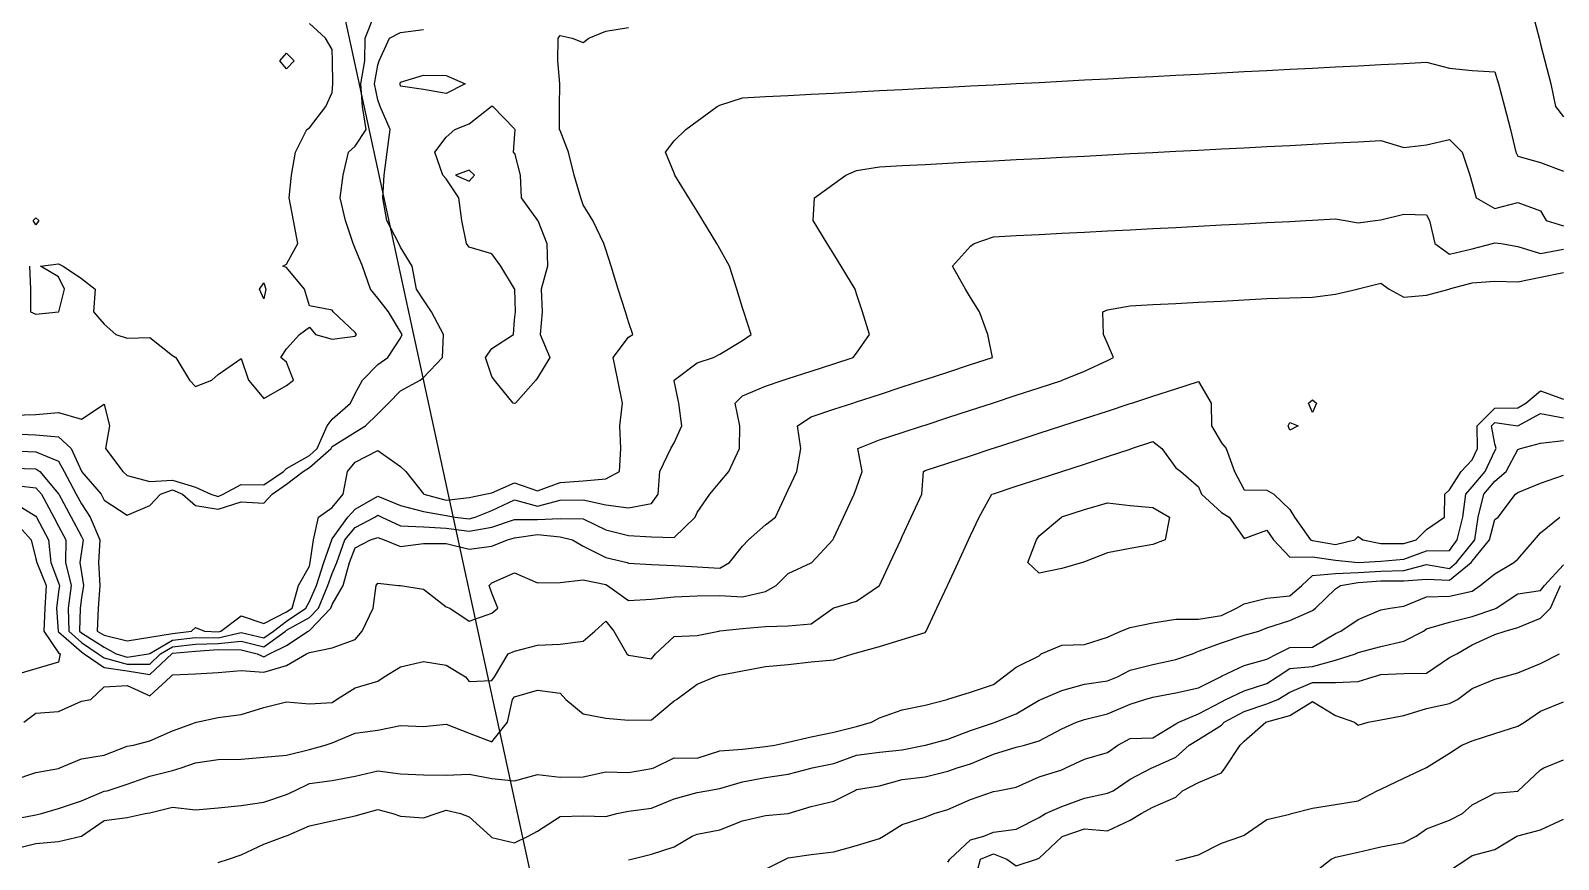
# Model space of a CAD drawing. Header units: metres. Extents: x 2681030 to 2681330, y 1246000 to 1246290.
# Drawn here: x 2681193.63 to 2681227.14, y 1246127.74 to 1246145.92 of the extents above; entities that cross this region are included whole.
import ezdxf

# ---------------------------------------------------------------- set-up
doc = ezdxf.new("R2010")
doc.units = ezdxf.units.M
doc.layers.add('BASIS_HOEHENLINIEN', color=8, linetype='Continuous')
doc.layers.add('BASIS_PARZELLE', color=7, linetype='Continuous')

msp = doc.modelspace()

# ---------------------------------------------------------------- linework, layer by layer
at = {"layer": 'BASIS_HOEHENLINIEN'}
for points, elevation in [([(2681193.25, 1246137.484), (2681193.75, 1246137.502), (2681194.25, 1246137.542), (2681194.75, 1246137.395), (2681195.25, 1246137.728), (2681195.366, 1246137.25), (2681195.274, 1246136.75), (2681195.654, 1246136.25), (2681195.75, 1246136.16), (2681196.25, 1246136.03), (2681196.75, 1246136.058), (2681197.25, 1246135.903), (2681197.587, 1246135.75), (2681197.75, 1246135.699), (2681197.856, 1246135.75), (2681198.25, 1246135.967), (2681198.75, 1246135.953), (2681199.184, 1246136.25), (2681199.25, 1246136.313), (2681199.75, 1246136.603), (2681199.918, 1246136.75), (2681200.142, 1246137.25), (2681200.25, 1246137.396), (2681200.651, 1246137.75), (2681200.75, 1246137.956), (2681200.912, 1246138.25), (2681201.25, 1246138.594), (2681201.472, 1246138.75), (2681201.75, 1246139.172), (2681201.784, 1246139.25), (2681201.75, 1246139.31), (2681201.483, 1246139.75), (2681201.25, 1246140.053), (2681201.092, 1246140.25), (2681200.912, 1246140.75), (2681200.75, 1246141.141), (2681200.711, 1246141.25), (2681200.542, 1246141.75), (2681200.423, 1246142.25), (2681200.492, 1246142.75), (2681200.606, 1246143.25), (2681200.75, 1246143.382), (2681200.993, 1246143.75), (2681200.91, 1246144.25), (2681200.878, 1246144.75), (2681200.962, 1246145.25), (2681200.969, 1246145.75), (2681201.17, 1246146.25)], 430), ([(2681226.586, 1246146.25), (2681226.716, 1246145.75), (2681226.75, 1246145.62), (2681226.846, 1246145.25), (2681226.977, 1246144.75), (2681227.074, 1246144.25), (2681227.25, 1246144.026)], 431), ([(2681193.25, 1246136.7), (2681193.75, 1246136.681), (2681194.25, 1246136.474), (2681194.37, 1246136.25), (2681194.637, 1246135.75), (2681194.75, 1246135.539), (2681194.938, 1246135.25), (2681195.15, 1246134.75), (2681195.126, 1246134.25), (2681195.154, 1246133.75), (2681195.118, 1246133.25), (2681195.095, 1246132.75), (2681195.25, 1246132.657), (2681195.75, 1246132.534), (2681196.25, 1246132.619), (2681196.75, 1246132.696), (2681197.167, 1246132.75), (2681197.25, 1246132.831), (2681197.45, 1246132.75), (2681197.75, 1246132.735), (2681197.81, 1246132.75), (2681198.25, 1246133.086), (2681198.75, 1246132.918), (2681199.25, 1246133.171), (2681199.368, 1246133.25), (2681199.507, 1246133.75), (2681199.75, 1246134.173), (2681199.769, 1246134.25), (2681199.84, 1246134.75), (2681199.948, 1246135.25), (2681200.25, 1246135.458), (2681200.49, 1246135.75), (2681200.585, 1246136.25), (2681200.75, 1246136.456), (2681201.25, 1246136.712), (2681201.75, 1246136.362), (2681201.861, 1246136.25), (2681202.25, 1246135.76), (2681202.257, 1246135.75), (2681202.75, 1246135.619), (2681203.25, 1246135.677), (2681203.601, 1246135.75), (2681203.75, 1246135.782), (2681204.25, 1246136), (2681204.75, 1246135.824), (2681205.25, 1246136.008), (2681205.75, 1246136.042), (2681206.25, 1246136.09), (2681206.549, 1246136.25), (2681206.576, 1246136.75), (2681206.557, 1246137.25), (2681206.615, 1246137.75), (2681206.513, 1246138.25), (2681206.408, 1246138.75), (2681206.75, 1246139.195), (2681206.839, 1246139.25), (2681206.75, 1246139.532), (2681206.681, 1246139.75), (2681206.524, 1246140.25), (2681206.366, 1246140.75), (2681206.25, 1246141.118), (2681206.208, 1246141.25), (2681205.965, 1246141.75), (2681205.75, 1246142.098), (2681205.701, 1246142.25), (2681205.557, 1246142.75), (2681205.434, 1246143.25), (2681205.25, 1246143.727), (2681205.235, 1246143.75), (2681205.234, 1246144.25), (2681205.244, 1246144.75), (2681205.199, 1246145.25), (2681205.202, 1246145.75), (2681205.25, 1246145.808), (2681205.515, 1246145.75), (2681205.75, 1246145.659), (2681205.875, 1246145.75), (2681206.25, 1246145.902), (2681206.75, 1246145.982)], 431), ([(2681193.25, 1246137.075), (2681193.75, 1246137.056), (2681194.25, 1246137.01), (2681194.523, 1246136.75), (2681194.75, 1246136.253), (2681194.753, 1246136.25), (2681195.182, 1246135.75), (2681195.25, 1246135.623), (2681195.75, 1246135.293), (2681196.25, 1246135.506), (2681196.484, 1246135.75), (2681196.75, 1246135.847), (2681196.963, 1246135.75), (2681197.25, 1246135.505), (2681197.75, 1246135.424), (2681198.25, 1246135.587), (2681198.75, 1246135.558), (2681198.935, 1246135.75), (2681199.25, 1246135.973), (2681199.615, 1246136.25), (2681199.75, 1246136.336), (2681200.224, 1246136.75), (2681200.25, 1246136.798), (2681200.75, 1246137.109), (2681200.977, 1246137.25), (2681201.25, 1246137.514), (2681201.483, 1246137.75), (2681201.75, 1246138.019), (2681202.176, 1246138.25), (2681202.25, 1246138.309), (2681202.67, 1246138.75), (2681202.689, 1246139.25), (2681202.427, 1246139.75), (2681202.25, 1246140.014), (2681202.096, 1246140.25), (2681202.002, 1246140.75), (2681201.75, 1246141.171), (2681201.707, 1246141.25), (2681201.445, 1246141.75), (2681201.358, 1246142.25), (2681201.386, 1246142.75), (2681201.457, 1246143.25), (2681201.522, 1246143.75), (2681201.301, 1246144.25), (2681201.25, 1246144.396), (2681201.178, 1246144.75), (2681201.25, 1246145.159), (2681201.281, 1246145.25), (2681201.505, 1246145.75), (2681201.75, 1246145.872), (2681202.25, 1246145.937)], 430.5), ([(2681199.25, 1246138.133), (2681199.399, 1246138.25), (2681199.25, 1246138.643), (2681199.125, 1246138.75), (2681199.25, 1246138.941), (2681199.531, 1246139.25), (2681199.75, 1246139.416), (2681199.88, 1246139.25), (2681200.25, 1246139.154), (2681200.75, 1246139.213), (2681200.783, 1246139.25), (2681200.75, 1246139.3), (2681200.271, 1246139.75), (2681200.25, 1246139.783), (2681199.75, 1246139.885), (2681199.638, 1246140.25), (2681199.25, 1246140.724), (2681199.164, 1246140.75), (2681199.25, 1246140.793), (2681199.492, 1246141.25), (2681199.399, 1246141.75), (2681199.306, 1246142.25), (2681199.356, 1246142.75), (2681199.445, 1246143.25), (2681199.692, 1246143.75), (2681199.75, 1246143.788), (2681200.106, 1246144.25), (2681200.25, 1246144.561), (2681200.26, 1246144.75), (2681200.257, 1246145.25), (2681200.25, 1246145.502), (2681200.103, 1246145.75), (2681199.75, 1246146.073)], 429.5), ([(2681193.25, 1246136.324), (2681193.75, 1246136.305), (2681193.838, 1246136.25), (2681194.25, 1246135.761), (2681194.256, 1246135.75), (2681194.523, 1246135.25), (2681194.75, 1246134.826), (2681194.789, 1246134.75), (2681194.75, 1246134.495), (2681194.717, 1246134.25), (2681194.75, 1246134.028), (2681194.796, 1246133.75), (2681194.75, 1246133.477), (2681194.722, 1246133.25), (2681194.704, 1246132.75), (2681194.75, 1246132.709), (2681195.25, 1246132.398), (2681195.514, 1246132.25), (2681195.75, 1246132.175), (2681196.222, 1246132.25), (2681196.25, 1246132.261), (2681196.75, 1246132.551), (2681197.25, 1246132.612), (2681197.75, 1246132.605), (2681198.25, 1246132.716), (2681198.75, 1246132.599), (2681198.961, 1246132.75), (2681199.25, 1246132.969), (2681199.67, 1246133.25), (2681199.75, 1246133.396), (2681199.907, 1246133.75), (2681200.062, 1246134.25), (2681200.238, 1246134.75), (2681200.25, 1246134.769), (2681200.594, 1246135.25), (2681200.75, 1246135.422), (2681201.25, 1246135.71), (2681201.75, 1246135.504), (2681202.25, 1246135.374), (2681202.75, 1246135.282), (2681202.948, 1246135.25), (2681203.25, 1246135.211), (2681203.388, 1246135.25), (2681203.75, 1246135.394), (2681204.25, 1246135.626), (2681204.75, 1246135.491), (2681205.25, 1246135.617), (2681205.75, 1246135.63), (2681206.25, 1246135.521), (2681206.75, 1246135.451), (2681207.25, 1246135.55), (2681207.401, 1246135.75), (2681207.434, 1246136.25), (2681207.679, 1246136.75), (2681207.75, 1246136.879), (2681207.914, 1246137.25), (2681207.852, 1246137.75), (2681207.75, 1246138.235), (2681207.747, 1246138.25), (2681207.75, 1246138.255), (2681208.25, 1246138.631), (2681208.615, 1246138.75), (2681208.75, 1246138.821), (2681209.25, 1246139.122), (2681209.436, 1246139.25), (2681209.279, 1246139.75), (2681209.25, 1246139.841), (2681209.121, 1246140.25), (2681208.963, 1246140.75), (2681208.75, 1246141.131), (2681208.688, 1246141.25), (2681208.379, 1246141.75), (2681208.25, 1246141.959), (2681208.07, 1246142.25), (2681207.762, 1246142.75), (2681207.75, 1246142.792), (2681207.556, 1246143.25), (2681207.75, 1246143.501), (2681208.007, 1246143.75), (2681208.25, 1246143.927), (2681208.693, 1246144.25), (2681208.75, 1246144.278), (2681209.25, 1246144.442), (2681209.75, 1246144.47), (2681210.25, 1246144.496), (2681210.75, 1246144.522), (2681211.25, 1246144.548), (2681211.75, 1246144.574), (2681212.25, 1246144.6), (2681212.75, 1246144.626), (2681213.25, 1246144.652), (2681213.75, 1246144.678), (2681214.25, 1246144.704), (2681214.75, 1246144.73), (2681215.132, 1246144.75), (2681215.25, 1246144.756), (2681215.75, 1246144.782), (2681216.25, 1246144.808), (2681216.75, 1246144.834), (2681217.25, 1246144.86), (2681217.75, 1246144.886), (2681218.25, 1246144.912), (2681218.75, 1246144.938), (2681219.25, 1246144.964), (2681219.75, 1246144.99), (2681220.25, 1246145.016), (2681220.75, 1246145.042), (2681221.25, 1246145.068), (2681221.75, 1246145.094), (2681222.25, 1246145.12), (2681222.75, 1246145.146), (2681223.25, 1246145.172), (2681223.75, 1246145.198), (2681224.25, 1246145.224), (2681224.75, 1246145.096), (2681225.25, 1246145.041), (2681225.75, 1246145.013), (2681225.828, 1246144.75), (2681225.959, 1246144.25), (2681226.089, 1246143.75), (2681226.204, 1246143.25), (2681226.25, 1246143.16), (2681226.75, 1246143.026), (2681227.25, 1246142.836)], 431.5), ([(2681199.412, 1246145.25), (2681199.25, 1246145.075), (2681199.101, 1246145.25), (2681199.25, 1246145.425), (2681199.412, 1246145.25)], 429.5), ([(2681203.162, 1246144.75), (2681202.75, 1246144.539), (2681202.25, 1246144.625), (2681201.75, 1246144.701), (2681201.742, 1246144.75), (2681201.75, 1246144.784), (2681202.25, 1246144.939), (2681202.75, 1246144.929), (2681203.162, 1246144.75)], 431), ([(2681204.266, 1246137.75), (2681204.25, 1246137.739), (2681204.218, 1246137.75), (2681203.805, 1246138.25), (2681203.75, 1246138.33), (2681203.611, 1246138.75), (2681203.75, 1246138.948), (2681204.226, 1246139.25), (2681204.25, 1246139.571), (2681204.272, 1246139.75), (2681204.255, 1246140.25), (2681204.25, 1246140.254), (2681203.948, 1246140.75), (2681203.75, 1246141.024), (2681203.25, 1246141.168), (2681203.192, 1246141.25), (2681203.09, 1246141.75), (2681203.025, 1246142.25), (2681202.75, 1246142.665), (2681202.672, 1246142.75), (2681202.503, 1246143.25), (2681202.75, 1246143.578), (2681202.939, 1246143.75), (2681203.25, 1246143.87), (2681203.739, 1246144.25), (2681203.75, 1246144.269), (2681203.773, 1246144.25), (2681204.25, 1246143.761), (2681204.255, 1246143.75), (2681204.25, 1246143.648), (2681204.215, 1246143.25), (2681204.25, 1246143.226), (2681204.373, 1246142.75), (2681204.397, 1246142.25), (2681204.75, 1246141.754), (2681204.756, 1246141.75), (2681204.953, 1246141.25), (2681204.969, 1246140.75), (2681204.833, 1246140.25), (2681204.856, 1246139.75), (2681204.813, 1246139.25), (2681205.025, 1246138.75), (2681204.75, 1246138.304), (2681204.716, 1246138.25), (2681204.266, 1246137.75)], 431), ([(2681193.25, 1246135.949), (2681193.75, 1246135.889), (2681193.875, 1246135.75), (2681194.142, 1246135.25), (2681194.25, 1246135.048), (2681194.41, 1246134.75), (2681194.399, 1246134.25), (2681194.526, 1246133.75), (2681194.461, 1246133.25), (2681194.474, 1246132.75), (2681194.75, 1246132.501), (2681195.119, 1246132.25), (2681195.25, 1246132.16), (2681195.75, 1246132.027), (2681196.25, 1246132.026), (2681196.486, 1246132.25), (2681196.75, 1246132.407), (2681197.25, 1246132.463), (2681197.75, 1246132.474), (2681198.25, 1246132.526), (2681198.75, 1246132.407), (2681199.228, 1246132.75), (2681199.25, 1246132.767), (2681199.75, 1246133.045), (2681199.949, 1246133.25), (2681200.154, 1246133.75), (2681200.25, 1246134.01), (2681200.35, 1246134.25), (2681200.529, 1246134.75), (2681200.75, 1246135.022), (2681201.186, 1246135.25), (2681201.25, 1246135.289), (2681201.337, 1246135.25), (2681201.75, 1246135.058), (2681202.25, 1246135.036), (2681202.75, 1246135.005), (2681203.25, 1246134.943), (2681203.75, 1246135.028), (2681204.25, 1246135.199), (2681204.75, 1246135.194), (2681205.25, 1246135.217), (2681205.75, 1246135.208), (2681206.25, 1246134.967), (2681206.75, 1246134.847), (2681207.25, 1246134.819), (2681207.75, 1246134.804), (2681208.211, 1246135.25), (2681208.25, 1246135.348), (2681208.534, 1246135.75), (2681208.75, 1246136.017), (2681208.947, 1246136.25), (2681209.179, 1246136.75), (2681209.191, 1246137.25), (2681209.086, 1246137.75), (2681209.25, 1246137.907), (2681209.75, 1246138.122), (2681210.142, 1246138.25), (2681210.25, 1246138.285), (2681210.75, 1246138.449), (2681211.25, 1246138.612), (2681211.673, 1246138.75), (2681211.75, 1246138.843), (2681212.034, 1246139.25), (2681211.876, 1246139.75), (2681211.75, 1246140.148), (2681211.718, 1246140.25), (2681211.411, 1246140.75), (2681211.25, 1246141.011), (2681211.102, 1246141.25), (2681210.795, 1246141.75), (2681210.825, 1246142.25), (2681211.25, 1246142.56), (2681211.511, 1246142.75), (2681211.75, 1246142.846), (2681212.25, 1246142.932), (2681212.75, 1246142.958), (2681213.25, 1246142.984), (2681213.75, 1246143.01), (2681214.25, 1246143.036), (2681214.75, 1246143.062), (2681215.25, 1246143.088), (2681215.75, 1246143.114), (2681216.25, 1246143.14), (2681216.75, 1246143.166), (2681217.25, 1246143.192), (2681217.75, 1246143.218), (2681218.25, 1246143.244), (2681218.367, 1246143.25), (2681218.75, 1246143.27), (2681219.25, 1246143.296), (2681219.75, 1246143.322), (2681220.25, 1246143.348), (2681220.75, 1246143.374), (2681221.25, 1246143.4), (2681221.75, 1246143.426), (2681222.25, 1246143.452), (2681222.75, 1246143.478), (2681223.25, 1246143.506), (2681223.75, 1246143.356), (2681224.25, 1246143.409), (2681224.75, 1246143.529), (2681225.032, 1246143.25), (2681225.201, 1246142.75), (2681225.25, 1246142.562), (2681225.341, 1246142.25), (2681225.75, 1246142.012), (2681226.25, 1246142.145), (2681226.75, 1246141.963), (2681226.876, 1246141.75), (2681227.25, 1246141.639)], 432), ([(2681203.25, 1246142.618), (2681203.369, 1246142.75), (2681203.25, 1246142.856), (2681202.955, 1246142.75), (2681203.25, 1246142.618)], 431), ([(2681193.25, 1246135.573), (2681193.75, 1246135.271), (2681193.761, 1246135.25), (2681194.028, 1246134.75), (2681194.082, 1246134.25), (2681194.25, 1246133.811), (2681194.269, 1246133.75), (2681194.25, 1246133.609), (2681194.201, 1246133.25), (2681194.24, 1246132.75), (2681194.25, 1246132.736), (2681194.75, 1246132.293), (2681194.813, 1246132.25), (2681195.25, 1246131.951), (2681195.75, 1246131.879), (2681196.25, 1246131.796), (2681196.73, 1246132.25), (2681196.75, 1246132.262), (2681197.25, 1246132.313), (2681197.75, 1246132.343), (2681198.25, 1246132.336), (2681198.605, 1246132.25), (2681198.75, 1246132.187), (2681198.877, 1246132.25), (2681199.25, 1246132.435), (2681199.721, 1246132.75), (2681199.75, 1246132.766), (2681200.218, 1246133.25), (2681200.25, 1246133.332), (2681200.489, 1246133.75), (2681200.629, 1246134.25), (2681200.75, 1246134.574), (2681201.089, 1246134.75), (2681201.25, 1246134.805), (2681201.39, 1246134.75), (2681201.75, 1246134.605), (2681202.25, 1246134.67), (2681202.75, 1246134.669), (2681203.25, 1246134.543), (2681203.75, 1246134.614), (2681204.091, 1246134.75), (2681204.25, 1246134.792), (2681204.75, 1246134.869), (2681205.25, 1246134.814), (2681205.521, 1246134.75), (2681205.75, 1246134.61), (2681206.25, 1246134.36), (2681206.719, 1246134.25), (2681206.75, 1246134.24), (2681207.25, 1246134.212), (2681207.75, 1246134.188), (2681208.25, 1246134.16), (2681208.75, 1246134.132), (2681208.965, 1246134.25), (2681209.25, 1246134.611), (2681209.377, 1246134.75), (2681209.75, 1246135.083), (2681209.97, 1246135.25), (2681210.204, 1246135.75), (2681210.25, 1246135.849), (2681210.436, 1246136.25), (2681210.53, 1246136.75), (2681210.457, 1246137.25), (2681210.75, 1246137.45), (2681211.25, 1246137.613), (2681211.669, 1246137.75), (2681211.75, 1246137.777), (2681212.25, 1246137.94), (2681212.75, 1246138.103), (2681213.2, 1246138.25), (2681213.25, 1246138.266), (2681213.75, 1246138.43), (2681214.25, 1246138.593), (2681214.731, 1246138.75), (2681214.631, 1246139.25), (2681214.443, 1246139.75), (2681214.25, 1246140.063), (2681214.135, 1246140.25), (2681213.854, 1246140.75), (2681214.25, 1246141.19), (2681214.329, 1246141.25), (2681214.75, 1246141.394), (2681215.25, 1246141.42), (2681215.75, 1246141.446), (2681216.25, 1246141.472), (2681216.75, 1246141.498), (2681217.25, 1246141.524), (2681217.75, 1246141.55), (2681218.25, 1246141.576), (2681218.75, 1246141.602), (2681219.25, 1246141.628), (2681219.75, 1246141.654), (2681220.25, 1246141.68), (2681220.75, 1246141.706), (2681221.25, 1246141.732), (2681221.601, 1246141.75), (2681221.75, 1246141.758), (2681222.25, 1246141.789), (2681222.468, 1246141.75), (2681222.75, 1246141.703), (2681223.12, 1246141.75), (2681223.25, 1246141.766), (2681223.75, 1246141.892), (2681224.25, 1246141.874), (2681224.313, 1246141.75), (2681224.432, 1246141.25), (2681224.75, 1246141.015), (2681225.25, 1246141.131), (2681225.694, 1246141.25), (2681225.75, 1246141.265), (2681225.884, 1246141.25), (2681226.25, 1246141.186), (2681226.75, 1246141.027), (2681227.25, 1246141.126)], 432.5), ([(2681193.816, 1246141.75), (2681193.75, 1246141.655), (2681193.688, 1246141.75), (2681193.75, 1246141.81), (2681193.816, 1246141.75)], 429.5), ([(2681193.614, 1246140.75), (2681193.635, 1246140.25), (2681193.636, 1246139.75), (2681193.75, 1246139.7), (2681194.25, 1246139.747), (2681194.254, 1246139.75), (2681194.375, 1246140.25), (2681194.25, 1246140.515), (2681193.854, 1246140.75), (2681194.25, 1246140.804), (2681194.35, 1246140.75), (2681194.75, 1246140.48), (2681195.049, 1246140.25), (2681195.016, 1246139.75), (2681195.25, 1246139.483), (2681195.502, 1246139.25), (2681195.75, 1246139.169), (2681196.25, 1246139.189), (2681196.75, 1246138.792), (2681196.818, 1246138.75), (2681197.119, 1246138.25), (2681197.25, 1246138.116), (2681197.606, 1246138.25), (2681197.75, 1246138.375), (2681198.25, 1246138.729), (2681198.415, 1246138.25), (2681198.75, 1246137.847), (2681199.25, 1246138.133)], 429.5), ([(2681193.484, 1246130.75), (2681193.75, 1246130.951), (2681194.25, 1246130.99), (2681194.75, 1246131.213), (2681194.953, 1246131.25), (2681195.25, 1246131.53), (2681195.75, 1246131.554), (2681196.25, 1246131.331), (2681196.703, 1246131.75), (2681196.75, 1246131.792), (2681197.25, 1246131.814), (2681197.75, 1246131.841), (2681198.25, 1246131.889), (2681198.75, 1246131.847), (2681199.25, 1246131.995), (2681199.686, 1246132.25), (2681199.75, 1246132.283), (2681200.25, 1246132.386), (2681200.75, 1246132.567), (2681200.904, 1246132.75), (2681201.148, 1246133.25), (2681201.211, 1246133.75), (2681201.25, 1246133.803), (2681201.705, 1246133.75), (2681201.75, 1246133.746), (2681202.25, 1246133.669), (2681202.75, 1246133.282), (2681202.829, 1246133.25), (2681203.25, 1246132.966), (2681203.75, 1246133.145), (2681203.88, 1246133.25), (2681203.75, 1246133.581), (2681203.695, 1246133.75), (2681203.75, 1246133.808), (2681204.25, 1246134.025), (2681204.75, 1246133.806), (2681205.25, 1246133.817), (2681205.75, 1246133.87), (2681206.25, 1246133.77), (2681206.284, 1246133.75), (2681206.75, 1246133.421), (2681207.25, 1246133.452), (2681207.75, 1246133.502), (2681208.25, 1246133.522), (2681208.75, 1246133.527), (2681209.25, 1246133.5), (2681209.75, 1246133.616), (2681209.988, 1246133.75), (2681210.25, 1246134.011), (2681210.75, 1246134.244), (2681210.766, 1246134.25), (2681211.228, 1246134.75), (2681211.25, 1246134.797), (2681211.461, 1246135.25), (2681211.693, 1246135.75), (2681211.75, 1246135.892), (2681211.869, 1246136.25), (2681211.776, 1246136.75), (2681212.25, 1246136.941), (2681212.75, 1246137.104), (2681213.196, 1246137.25), (2681213.25, 1246137.268), (2681213.75, 1246137.431), (2681214.25, 1246137.594), (2681214.727, 1246137.75), (2681214.75, 1246137.758), (2681215.25, 1246137.921), (2681215.75, 1246138.084), (2681216.25, 1246138.247), (2681216.258, 1246138.25), (2681216.75, 1246138.448), (2681217.25, 1246138.68), (2681217.386, 1246138.75), (2681217.25, 1246139.052), (2681217.167, 1246139.25), (2681217.147, 1246139.75), (2681217.25, 1246139.791), (2681217.75, 1246139.881), (2681218.25, 1246139.907), (2681218.75, 1246139.933), (2681219.25, 1246139.959), (2681219.75, 1246139.985), (2681220.25, 1246140.011), (2681220.75, 1246140.039), (2681221.25, 1246140.06), (2681221.75, 1246140.072), (2681222.25, 1246140.136), (2681222.728, 1246140.25), (2681222.75, 1246140.255), (2681223.25, 1246140.382), (2681223.43, 1246140.25), (2681223.75, 1246140.074), (2681224.25, 1246140.117), (2681224.747, 1246140.25), (2681224.75, 1246140.251), (2681225.25, 1246140.385), (2681225.75, 1246140.425), (2681226.25, 1246140.409), (2681226.75, 1246140.508), (2681227.25, 1246140.609)], 433), ([(2681198.795, 1246140.25), (2681198.75, 1246140.036), (2681198.658, 1246140.25), (2681198.75, 1246140.387), (2681198.795, 1246140.25)], 429.5), ([(2681193.25, 1246129.484), (2681193.75, 1246129.646), (2681194.25, 1246129.738), (2681194.278, 1246129.75), (2681194.75, 1246129.948), (2681195.25, 1246130.029), (2681195.75, 1246130.226), (2681195.893, 1246130.25), (2681196.25, 1246130.345), (2681196.75, 1246130.56), (2681197.25, 1246130.744), (2681197.271, 1246130.75), (2681197.75, 1246130.856), (2681198.25, 1246130.923), (2681198.75, 1246131.075), (2681199.25, 1246131.198), (2681199.75, 1246131.157), (2681200.25, 1246131.185), (2681200.343, 1246131.25), (2681200.75, 1246131.504), (2681201.25, 1246131.648), (2681201.389, 1246131.75), (2681201.75, 1246131.968), (2681202.25, 1246132.08), (2681202.75, 1246132.002), (2681203.169, 1246131.75), (2681203.25, 1246131.642), (2681203.75, 1246131.668), (2681203.809, 1246131.75), (2681204.108, 1246132.25), (2681204.25, 1246132.309), (2681204.75, 1246132.444), (2681205.25, 1246132.464), (2681205.75, 1246132.532), (2681206.012, 1246132.75), (2681206.25, 1246132.97), (2681206.429, 1246132.75), (2681206.711, 1246132.25), (2681206.75, 1246132.22), (2681207.25, 1246132.14), (2681207.34, 1246132.25), (2681207.75, 1246132.632), (2681208.25, 1246132.655), (2681208.729, 1246132.75), (2681208.75, 1246132.755), (2681209.25, 1246132.81), (2681209.75, 1246132.848), (2681210.25, 1246132.862), (2681210.75, 1246132.907), (2681211.239, 1246133.25), (2681211.25, 1246133.256), (2681211.75, 1246133.405), (2681212.25, 1246133.747), (2681212.253, 1246133.75), (2681212.485, 1246134.25), (2681212.718, 1246134.75), (2681212.75, 1246134.82), (2681212.95, 1246135.25), (2681213.183, 1246135.75), (2681213.219, 1246136.25), (2681213.25, 1246136.269), (2681213.75, 1246136.432), (2681214.25, 1246136.596), (2681214.723, 1246136.75), (2681214.75, 1246136.759), (2681215.25, 1246136.922), (2681215.75, 1246137.086), (2681216.25, 1246137.249), (2681216.254, 1246137.25), (2681216.75, 1246137.412), (2681217.25, 1246137.575), (2681217.75, 1246137.739), (2681217.785, 1246137.75), (2681218.25, 1246137.902), (2681218.75, 1246138.065), (2681219.25, 1246138.219), (2681219.527, 1246137.75), (2681219.533, 1246137.25), (2681219.75, 1246136.876), (2681219.854, 1246136.75), (2681220.038, 1246136.25), (2681220.25, 1246135.85), (2681220.75, 1246135.843), (2681220.9, 1246135.75), (2681221.25, 1246135.414), (2681221.354, 1246135.25), (2681221.706, 1246134.75), (2681221.75, 1246134.736), (2681222.25, 1246134.65), (2681222.674, 1246134.75), (2681222.75, 1246134.826), (2681222.849, 1246134.75), (2681223.25, 1246134.668), (2681223.75, 1246134.668), (2681224.018, 1246134.75), (2681224.25, 1246134.978), (2681224.643, 1246135.25), (2681224.652, 1246135.75), (2681224.75, 1246135.85), (2681225.01, 1246136.25), (2681225.25, 1246136.506), (2681225.364, 1246136.75), (2681225.356, 1246137.25), (2681225.75, 1246137.637), (2681226.25, 1246137.643), (2681226.43, 1246137.75), (2681226.75, 1246138.015), (2681227.25, 1246137.837)], 433.5), ([(2681221.836, 1246137.75), (2681221.75, 1246137.543), (2681221.663, 1246137.75), (2681221.75, 1246137.817), (2681221.836, 1246137.75)], 433.5), ([(2681193.25, 1246128.628), (2681193.75, 1246128.719), (2681193.875, 1246128.75), (2681194.25, 1246128.859), (2681194.75, 1246129.031), (2681195.25, 1246129.236), (2681195.315, 1246129.25), (2681195.75, 1246129.392), (2681196.25, 1246129.565), (2681196.75, 1246129.691), (2681196.937, 1246129.75), (2681197.25, 1246129.864), (2681197.75, 1246129.936), (2681198.25, 1246129.944), (2681198.75, 1246129.983), (2681199.25, 1246130.029), (2681199.75, 1246130.15), (2681200.095, 1246130.25), (2681200.25, 1246130.302), (2681200.75, 1246130.515), (2681201.25, 1246130.579), (2681201.75, 1246130.676), (2681202.25, 1246130.661), (2681202.75, 1246130.707), (2681203.25, 1246130.509), (2681203.75, 1246130.324), (2681204.095, 1246130.75), (2681204.204, 1246131.25), (2681204.25, 1246131.311), (2681204.75, 1246131.455), (2681205.25, 1246131.388), (2681205.372, 1246131.25), (2681205.75, 1246130.938), (2681206.25, 1246130.838), (2681206.75, 1246130.796), (2681207.25, 1246130.805), (2681207.75, 1246131.218), (2681207.802, 1246131.25), (2681208.25, 1246131.588), (2681208.642, 1246131.75), (2681208.75, 1246131.782), (2681209.25, 1246131.879), (2681209.75, 1246131.971), (2681210.25, 1246132.019), (2681210.75, 1246132.076), (2681211.25, 1246132.12), (2681211.67, 1246132.25), (2681211.75, 1246132.273), (2681212.25, 1246132.409), (2681212.75, 1246132.565), (2681213.25, 1246132.721), (2681213.277, 1246132.75), (2681213.509, 1246133.25), (2681213.742, 1246133.75), (2681213.75, 1246133.767), (2681213.975, 1246134.25), (2681214.207, 1246134.75), (2681214.25, 1246134.842), (2681214.44, 1246135.25), (2681214.718, 1246135.75), (2681214.75, 1246135.76), (2681215.25, 1246135.924), (2681215.75, 1246136.087), (2681216.249, 1246136.25), (2681216.25, 1246136.25), (2681216.75, 1246136.413), (2681217.25, 1246136.577), (2681217.75, 1246136.74), (2681217.779, 1246136.75), (2681218.25, 1246136.909), (2681218.443, 1246136.75), (2681218.75, 1246136.329), (2681218.863, 1246136.25), (2681219.25, 1246135.912), (2681219.316, 1246135.75), (2681219.75, 1246135.351), (2681219.924, 1246135.25), (2681220.25, 1246134.779), (2681220.75, 1246134.963), (2681220.892, 1246134.75), (2681221.25, 1246134.367), (2681221.75, 1246134.38), (2681222.25, 1246134.306), (2681222.75, 1246134.255), (2681223.25, 1246134.284), (2681223.75, 1246134.324), (2681224.25, 1246134.511), (2681224.75, 1246134.517), (2681224.923, 1246134.75), (2681225.044, 1246135.25), (2681225.112, 1246135.75), (2681225.25, 1246135.915), (2681225.533, 1246136.25), (2681225.75, 1246136.701), (2681225.778, 1246136.75), (2681225.75, 1246136.854), (2681225.677, 1246137.25), (2681225.75, 1246137.321), (2681226.25, 1246137.25), (2681226.75, 1246137.521), (2681227.25, 1246137.422)], 434), ([(2681221.433, 1246137.25), (2681221.25, 1246137.157), (2681221.215, 1246137.25), (2681221.25, 1246137.323), (2681221.433, 1246137.25)], 433.5), ([(2681193.25, 1246127.969), (2681193.75, 1246128.089), (2681194.25, 1246128.134), (2681194.741, 1246128.25), (2681194.75, 1246128.253), (2681195.25, 1246128.595), (2681195.75, 1246128.665), (2681196.144, 1246128.75), (2681196.25, 1246128.767), (2681196.75, 1246128.892), (2681197.25, 1246128.83), (2681197.75, 1246128.873), (2681198.25, 1246128.926), (2681198.75, 1246128.997), (2681199.25, 1246129.166), (2681199.42, 1246129.25), (2681199.75, 1246129.409), (2681200.25, 1246129.474), (2681200.75, 1246129.569), (2681201.25, 1246129.687), (2681201.75, 1246129.62), (2681202.25, 1246129.601), (2681202.75, 1246129.589), (2681203.25, 1246129.614), (2681203.75, 1246129.519), (2681204.25, 1246129.467), (2681204.75, 1246129.602), (2681205.25, 1246129.545), (2681205.75, 1246129.555), (2681206.25, 1246129.667), (2681206.75, 1246129.649), (2681207.25, 1246129.733), (2681207.305, 1246129.75), (2681207.75, 1246129.971), (2681208.25, 1246129.961), (2681208.75, 1246130.123), (2681209.25, 1246130.16), (2681209.75, 1246130.219), (2681209.959, 1246130.25), (2681210.25, 1246130.312), (2681210.75, 1246130.432), (2681211.25, 1246130.536), (2681211.75, 1246130.659), (2681212.078, 1246130.75), (2681212.25, 1246130.844), (2681212.75, 1246131.021), (2681213.25, 1246131.123), (2681213.733, 1246131.25), (2681213.75, 1246131.255), (2681214.25, 1246131.408), (2681214.75, 1246131.576), (2681214.969, 1246131.75), (2681215.25, 1246131.956), (2681215.75, 1246132.207), (2681215.8, 1246132.25), (2681216.25, 1246132.442), (2681216.75, 1246132.459), (2681217.25, 1246132.619), (2681217.548, 1246132.75), (2681217.75, 1246132.828), (2681218.25, 1246132.93), (2681218.75, 1246133.01), (2681219.25, 1246133.011), (2681219.75, 1246133.089), (2681220.084, 1246133.25), (2681220.25, 1246133.345), (2681220.75, 1246133.475), (2681221.25, 1246133.519), (2681221.517, 1246133.75), (2681221.75, 1246133.965), (2681222.25, 1246134.012), (2681222.75, 1246134.033), (2681223.25, 1246134.061), (2681223.75, 1246134.075), (2681224.25, 1246134.208), (2681224.75, 1246134.122), (2681224.909, 1246134.25), (2681225.25, 1246134.677), (2681225.31, 1246134.75), (2681225.383, 1246135.25), (2681225.508, 1246135.75), (2681225.75, 1246136.036), (2681225.996, 1246136.25), (2681226.25, 1246136.733), (2681226.308, 1246136.75), (2681226.75, 1246136.873), (2681227.25, 1246136.926)], 434.5), ([(2681197.75, 1246127.672), (2681197.974, 1246127.75), (2681198.25, 1246127.845), (2681198.75, 1246128.081), (2681199.216, 1246128.25), (2681199.25, 1246128.261), (2681199.75, 1246128.48), (2681200.25, 1246128.59), (2681200.75, 1246128.697), (2681200.935, 1246128.75), (2681201.25, 1246128.837), (2681201.581, 1246128.75), (2681201.75, 1246128.692), (2681202.25, 1246128.655), (2681202.531, 1246128.75), (2681202.75, 1246128.822), (2681203.064, 1246128.75), (2681203.25, 1246128.676), (2681203.723, 1246128.25), (2681203.75, 1246128.225), (2681204.25, 1246128.107), (2681204.544, 1246128.25), (2681204.75, 1246128.364), (2681205.25, 1246128.682), (2681205.75, 1246128.7), (2681206.25, 1246128.684), (2681206.493, 1246128.75), (2681206.75, 1246128.802), (2681207.25, 1246128.865), (2681207.75, 1246129.069), (2681208.25, 1246129.211), (2681208.463, 1246129.25), (2681208.75, 1246129.295), (2681209.25, 1246129.443), (2681209.75, 1246129.541), (2681210.25, 1246129.61), (2681210.75, 1246129.742), (2681210.778, 1246129.75), (2681211.25, 1246129.843), (2681211.75, 1246130.03), (2681212.25, 1246130.096), (2681212.75, 1246130.143), (2681213.25, 1246130.246), (2681213.264, 1246130.25), (2681213.75, 1246130.382), (2681214.25, 1246130.57), (2681214.75, 1246130.736), (2681214.791, 1246130.75), (2681215.25, 1246130.938), (2681215.75, 1246131.234), (2681215.791, 1246131.25), (2681216.25, 1246131.449), (2681216.75, 1246131.589), (2681217.25, 1246131.659), (2681217.468, 1246131.75), (2681217.75, 1246131.891), (2681218.25, 1246132.014), (2681218.75, 1246132.124), (2681219.115, 1246132.25), (2681219.25, 1246132.312), (2681219.75, 1246132.492), (2681220.25, 1246132.66), (2681220.569, 1246132.75), (2681220.75, 1246132.822), (2681221.25, 1246132.985), (2681221.75, 1246133.198), (2681221.816, 1246133.25), (2681222.25, 1246133.675), (2681222.36, 1246133.75), (2681222.75, 1246133.813), (2681223.25, 1246133.855), (2681223.75, 1246133.852), (2681224.25, 1246133.89), (2681224.75, 1246133.869), (2681225.225, 1246134.25), (2681225.25, 1246134.282), (2681225.631, 1246134.75), (2681225.75, 1246135.194), (2681225.822, 1246135.25), (2681226.201, 1246135.75), (2681226.25, 1246135.787), (2681226.75, 1246135.992), (2681227.25, 1246136.166)], 435), ([(2681216.701, 1246134.25), (2681216.25, 1246134.125), (2681215.75, 1246134.023), (2681215.502, 1246134.25), (2681215.697, 1246134.75), (2681215.75, 1246134.84), (2681216.245, 1246135.25), (2681216.25, 1246135.252), (2681216.75, 1246135.415), (2681217.25, 1246135.56), (2681217.75, 1246135.507), (2681218.25, 1246135.457), (2681218.609, 1246135.25), (2681218.515, 1246134.75), (2681218.25, 1246134.648), (2681217.75, 1246134.561), (2681217.25, 1246134.466), (2681216.75, 1246134.265), (2681216.701, 1246134.25)], 434.5), ([(2681193.25, 1246135.191), (2681193.647, 1246134.75), (2681193.75, 1246134.336), (2681193.768, 1246134.25), (2681193.978, 1246133.75), (2681193.944, 1246133.25), (2681193.924, 1246132.75), (2681194.25, 1246132.274), (2681194.281, 1246132.25), (2681194.25, 1246132.069), (2681193.75, 1246131.924), (2681193.25, 1246131.775)], 433), ([(2681206.75, 1246127.733), (2681206.816, 1246127.75), (2681207.25, 1246127.859), (2681207.75, 1246128.022), (2681208.141, 1246128.25), (2681208.25, 1246128.296), (2681208.75, 1246128.39), (2681209.25, 1246128.59), (2681209.75, 1246128.707), (2681210.238, 1246128.75), (2681210.25, 1246128.751), (2681210.75, 1246128.905), (2681211.25, 1246129.017), (2681211.702, 1246129.25), (2681211.75, 1246129.275), (2681212.25, 1246129.36), (2681212.75, 1246129.498), (2681213.25, 1246129.551), (2681213.75, 1246129.677), (2681213.956, 1246129.75), (2681214.25, 1246129.842), (2681214.75, 1246130.054), (2681215.25, 1246130.204), (2681215.433, 1246130.25), (2681215.75, 1246130.343), (2681216.25, 1246130.604), (2681216.575, 1246130.75), (2681216.75, 1246130.811), (2681217.25, 1246130.932), (2681217.75, 1246131.144), (2681218.07, 1246131.25), (2681218.25, 1246131.298), (2681218.75, 1246131.395), (2681219.25, 1246131.509), (2681219.733, 1246131.75), (2681219.75, 1246131.758), (2681220.25, 1246131.996), (2681220.75, 1246132.133), (2681220.97, 1246132.25), (2681221.25, 1246132.389), (2681221.75, 1246132.395), (2681222.25, 1246132.697), (2681222.367, 1246132.75), (2681222.75, 1246133.007), (2681223.25, 1246133.214), (2681223.451, 1246133.25), (2681223.75, 1246133.298), (2681224.25, 1246133.501), (2681224.75, 1246133.517), (2681225.25, 1246133.627), (2681225.428, 1246133.75), (2681225.75, 1246134.007), (2681226.166, 1246134.25), (2681226.25, 1246134.328), (2681226.615, 1246134.75), (2681226.75, 1246134.905), (2681227.173, 1246135.25)], 435.5), ([(2681209.75, 1246127.527), (2681210.191, 1246127.75), (2681210.25, 1246127.775), (2681210.75, 1246127.851), (2681211.25, 1246127.91), (2681211.75, 1246128.051), (2681212.25, 1246128.201), (2681212.34, 1246128.25), (2681212.75, 1246128.507), (2681213.25, 1246128.671), (2681213.45, 1246128.75), (2681213.75, 1246128.838), (2681214.25, 1246129.056), (2681214.75, 1246129.23), (2681214.85, 1246129.25), (2681215.25, 1246129.33), (2681215.75, 1246129.554), (2681216.25, 1246129.706), (2681216.337, 1246129.75), (2681216.75, 1246129.942), (2681217.25, 1246130.089), (2681217.477, 1246130.25), (2681217.75, 1246130.398), (2681218.25, 1246130.408), (2681218.75, 1246130.714), (2681218.813, 1246130.75), (2681219.25, 1246130.935), (2681219.75, 1246131.2), (2681219.851, 1246131.25), (2681220.25, 1246131.437), (2681220.75, 1246131.599), (2681220.972, 1246131.75), (2681221.25, 1246131.928), (2681221.75, 1246131.971), (2681222.25, 1246132.109), (2681222.69, 1246132.25), (2681222.75, 1246132.278), (2681223.25, 1246132.415), (2681223.75, 1246132.528), (2681224.18, 1246132.75), (2681224.25, 1246132.801), (2681224.75, 1246132.948), (2681225.25, 1246133.068), (2681225.75, 1246133.235), (2681225.778, 1246133.25), (2681226.25, 1246133.566), (2681226.75, 1246133.638), (2681226.833, 1246133.75), (2681227.25, 1246134.199)], 436), ([(2681213.75, 1246127.685), (2681213.793, 1246127.75), (2681214.25, 1246128.176), (2681214.538, 1246128.25), (2681214.75, 1246128.337), (2681215.25, 1246128.407), (2681215.75, 1246128.659), (2681215.895, 1246128.75), (2681216.25, 1246128.906), (2681216.75, 1246129.088), (2681217.25, 1246129.194), (2681217.376, 1246129.25), (2681217.75, 1246129.505), (2681218.224, 1246129.75), (2681218.25, 1246129.758), (2681218.75, 1246129.983), (2681219.043, 1246130.25), (2681219.25, 1246130.373), (2681219.75, 1246130.687), (2681219.814, 1246130.75), (2681220.25, 1246130.983), (2681220.75, 1246131.152), (2681220.986, 1246131.25), (2681221.25, 1246131.41), (2681221.75, 1246131.621), (2681222.25, 1246131.625), (2681222.75, 1246131.642), (2681223.082, 1246131.75), (2681223.25, 1246131.8), (2681223.75, 1246131.822), (2681224.25, 1246131.829), (2681224.75, 1246132.171), (2681224.915, 1246132.25), (2681225.25, 1246132.449), (2681225.75, 1246132.673), (2681225.971, 1246132.75), (2681226.25, 1246132.826), (2681226.75, 1246133.031), (2681226.969, 1246133.25), (2681227.188, 1246133.75)], 436.5), ([(2681214.334, 1246127.25), (2681214.467, 1246127.75), (2681214.75, 1246127.867), (2681215.047, 1246127.75), (2681215.25, 1246127.606), (2681215.695, 1246127.75), (2681215.75, 1246127.77), (2681216.25, 1246128.235), (2681216.281, 1246128.25), (2681216.75, 1246128.411), (2681217.25, 1246128.371), (2681217.75, 1246128.602), (2681217.989, 1246128.75), (2681218.25, 1246128.889), (2681218.75, 1246129.108), (2681218.899, 1246129.25), (2681219.25, 1246129.429), (2681219.75, 1246129.638), (2681219.833, 1246129.75), (2681220.164, 1246130.25), (2681220.25, 1246130.335), (2681220.722, 1246130.75), (2681220.75, 1246130.761), (2681221.25, 1246130.899), (2681221.75, 1246131.209), (2681222.25, 1246130.898), (2681222.672, 1246130.75), (2681222.75, 1246130.689), (2681222.967, 1246130.75), (2681223.25, 1246130.803), (2681223.75, 1246130.9), (2681224.25, 1246131.054), (2681224.75, 1246131.16), (2681224.93, 1246131.25), (2681225.25, 1246131.49), (2681225.75, 1246131.694), (2681225.939, 1246131.75), (2681226.25, 1246131.836), (2681226.75, 1246132.037), (2681227.168, 1246132.25)], 437), ([(2681218.75, 1246127.717), (2681218.879, 1246127.75), (2681219.25, 1246127.842), (2681219.75, 1246128.1), (2681220.195, 1246128.25), (2681220.25, 1246128.272), (2681220.75, 1246128.616), (2681221.25, 1246128.738), (2681221.288, 1246128.75), (2681221.75, 1246128.865), (2681222.25, 1246128.949), (2681222.75, 1246129.026), (2681223.166, 1246129.25), (2681223.25, 1246129.284), (2681223.75, 1246129.528), (2681224.236, 1246129.75), (2681224.25, 1246129.76), (2681224.75, 1246130.071), (2681225.023, 1246130.25), (2681225.25, 1246130.343), (2681225.75, 1246130.502), (2681226.25, 1246130.667), (2681226.397, 1246130.75), (2681226.75, 1246130.995), (2681227.25, 1246131.197)], 437.5), ([(2681221.75, 1246127.425), (2681222.16, 1246127.75), (2681222.25, 1246127.789), (2681222.75, 1246127.902), (2681223.25, 1246128.016), (2681223.75, 1246128.112), (2681224.021, 1246128.25), (2681224.25, 1246128.417), (2681224.75, 1246128.607), (2681225.04, 1246128.75), (2681225.25, 1246128.939), (2681225.75, 1246129.194), (2681226.25, 1246129.242), (2681226.261, 1246129.25), (2681226.75, 1246129.71), (2681226.82, 1246129.75), (2681227.25, 1246129.927)], 438), ([(2681224.75, 1246127.5), (2681225.134, 1246127.75), (2681225.25, 1246127.827), (2681225.75, 1246127.964), (2681226.228, 1246128.25), (2681226.25, 1246128.26), (2681226.75, 1246128.39), (2681227.25, 1246128.629)], 438.5)]:
    msp.add_lwpolyline(points, dxfattribs=dict(at, elevation=elevation))
at = {"layer": 'BASIS_PARZELLE'}
msp.add_lwpolyline([(2681139.3, 1246159.3), (2681140.3, 1246159.5), (2681141.2, 1246159.6), (2681142.1, 1246159.8), (2681143, 1246159.9), (2681143.9, 1246160.1), (2681144.8, 1246160.2), (2681145.7, 1246160.4), (2681146.6, 1246160.6), (2681147.5, 1246160.8), (2681148.4, 1246161), (2681189.2, 1246169.9), (2681195.1, 1246171.2), (2681205.6, 1246122.8), (2681196.3, 1246118.4), (2681181.6, 1246111.4), (2681166.7, 1246104.4), (2681152.7, 1246097.8), (2681139.3, 1246159.3)], close=True, dxfattribs=at)

doc.saveas('drawing.dxf')
